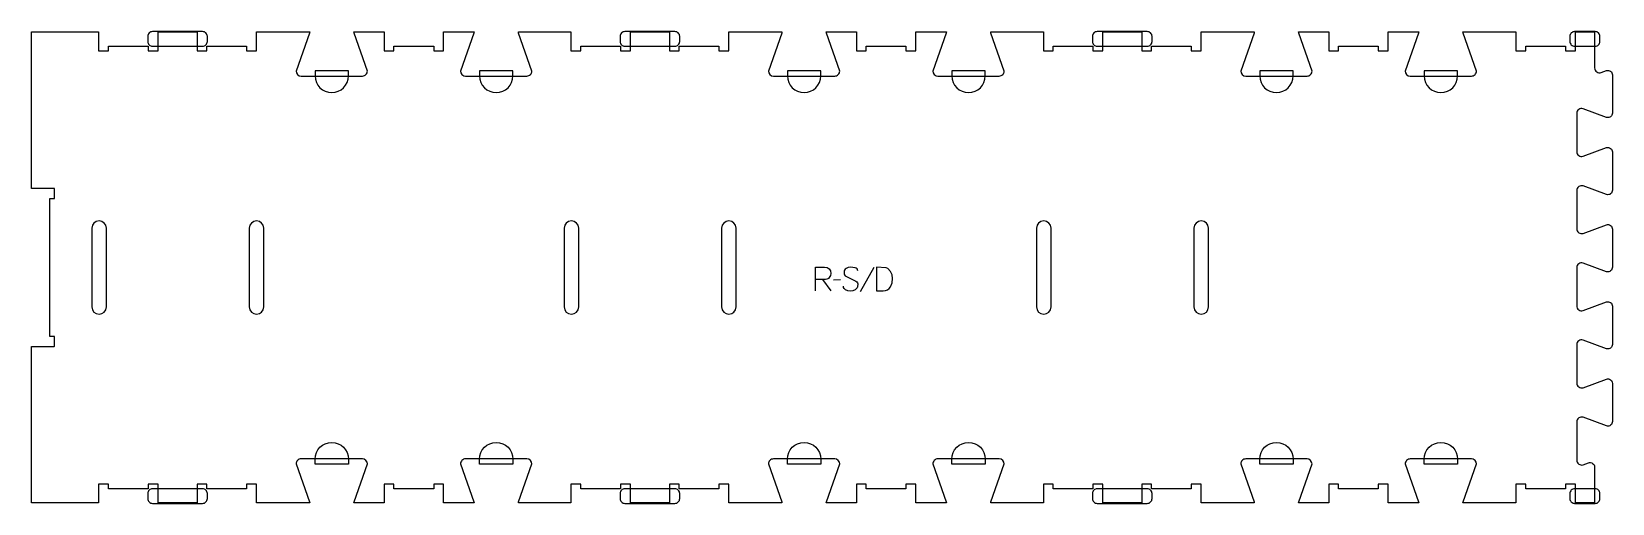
# Model space of a CAD drawing. Header units: millimetres. Extents: x -993 to 1015, y -300 to 299.
import ezdxf

# ---------------------------------------------------------------- set-up
doc = ezdxf.new("R2010")
doc.units = ezdxf.units.MM
for name, color, linetype, true_color in [('1_ANYTOOL_1MMDEEP_LABELS_S', 2, 'Continuous', 0xffff00), ('3_ANYTOOL_CUTTHROUGH_INSID', 4, 'Continuous', 0x00ffff), ('4_ANYTOOL_CUTTHROUGH_OUTSI', 5, 'Continuous', 0x0000ff), ('5_ANYTOOL_HALF_MILL_9MM_IN', 3, 'Continuous', 0x00ff00)]:
    doc.layers.add(name, color=color, linetype=linetype, true_color=true_color)

msp = doc.modelspace()

# ---------------------------------------------------------------- linework, layer by layer
at = {"layer": '1_ANYTOOL_1MMDEEP_LABELS_S'}
for p, q in [((12, -15.6), (22.5, -30)), ((34.5, -16.1), (25.7, -16.2)), ((77, -0.5), (59.8, -31.2))]:
    msp.add_line(p, q, dxfattribs=at)
for points in [[(56.7, -4.6), (56.5, -3.2), (55.9, -2.1), (54.8, -1.2), (53.4, -0.6), (47.3, 0.3), (44.3, -0.1), (41.7, -1.5), (40.6, -2.5), (39.8, -3.7), (39.4, -5.1), (39.2, -6.7), (39.4, -8.3), (39.9, -9.7), (40.8, -10.8), (48.2, -14.6), (54.3, -17.5), (55.4, -18.5), (56.2, -19.7), (56.6, -21.2), (56.3, -24.7), (55.7, -26.2), (54.8, -27.5), (53.5, -28.5), (50.5, -29.9), (47.3, -30.3), (44.1, -30), (41.2, -28.8), (40, -27.9), (39.2, -26.8), (38.7, -25.6), (38.5, -24.1)], [(3, -30), (3, 0), (14.4, 0), (17.8, -0.5), (19.2, -1.1), (20.3, -2), (21.2, -3.1), (21.8, -4.4), (22.3, -7.8), (21.9, -10.6), (20.5, -13), (19.6, -14.1), (18.5, -14.8), (17.2, -15.3), (15.8, -15.5), (14, -15.6), (12, -15.6), (3, -15.6)]]:
    msp.add_lwpolyline(points, dxfattribs=at)
msp.add_lwpolyline([(80.4, 0), (80.4, -30), (89, -29.9), (92, -29.6), (94.6, -28.6), (96.7, -27.1), (98.2, -24.9), (100.2, -19.8), (100.8, -14.3), (100.2, -9.7), (98.4, -5.5), (94.8, -1.7), (92.7, -0.7)], close=True, dxfattribs=at)
at = {"layer": '3_ANYTOOL_CUTTHROUGH_INSID'}
for points in [[(-898, 49.7, 1), (-916.5, 49.7), (-916.5, -50.3, 1), (-898, -50.3)], [(-716.5, -50.3, 1), (-698, -50.3), (-698, 49.7, 1), (-716.5, 49.7)], [(-297.9, 49.7, 1), (-316.4, 49.7), (-316.4, -50.3, 1), (-297.9, -50.3)], [(-116.4, -50.3, 1), (-97.9, -50.3), (-97.9, 49.7, 1), (-116.4, 49.7)], [(302.2, 49.7, 1), (283.7, 49.7), (283.7, -50.3, 1), (302.2, -50.3)], [(483.7, -50.3, 1), (502.2, -50.3), (502.2, 49.7, 1), (483.7, 49.7)]]:
    msp.add_lwpolyline(points, format="xyb", close=True, dxfattribs=at)
at = {"layer": '4_ANYTOOL_CUTTHROUGH_OUTSI'}
msp.add_lwpolyline([(-964, -100.3), (-964, -88.3, 0.414214), (-964.2, -88), (-970, -88), (-970, 87.5), (-964.2, 87.5, 0.414214), (-964, 87.7), (-964, 99.7, 0.414214), (-964.2, 100), (-993, 100), (-993, 299), (-907.8, 299), (-907.8, 275.2, 0.414214), (-907.5, 275), (-895.5, 275, 0.414214), (-895.3, 275.2), (-895.3, 281), (-844.8, 281), (-844.8, 275.2, 0.414214), (-844.5, 275), (-832.5, 275, 0.414214), (-832.3, 275.2), (-832.3, 299), (-782.8, 299), (-782.8, 275.2, 0.414214), (-782.5, 275), (-770.5, 275, 0.414214), (-770.3, 275.2), (-770.3, 281), (-719.8, 281), (-719.8, 275.2, 0.414214), (-719.5, 275), (-707.5, 275, 0.414214), (-707.3, 275.2), (-707.3, 299), (-639.7, 299), (-640, 297.6), (-656.9, 249.2), (-656.5, 246.9), (-655.1, 244.8), (-652.9, 243.4), (-650.6, 243), (-572.6, 243, 0.419618), (-566.4, 249.3), (-583.3, 297.6), (-583.5, 299), (-545.1, 299), (-545.1, 275.2, 0.414214), (-544.9, 275), (-532.9, 275, 0.414214), (-532.6, 275.2), (-532.6, 281), (-482.1, 281), (-482.1, 275.2, 0.414214), (-481.9, 275), (-469.9, 275, 0.414214), (-469.6, 275.2), (-469.6, 299), (-430.8, 299), (-431.1, 297.6), (-448, 249.2), (-447.5, 246.9), (-446.2, 244.8), (-444, 243.4), (-441.7, 243), (-363.7, 243, 0.419618), (-357.5, 249.3), (-374.4, 297.6), (-374.6, 299), (-307.7, 299), (-307.7, 275.2, 0.414214), (-307.4, 275), (-295.4, 275, 0.414214), (-295.2, 275.2), (-295.2, 281), (-244.7, 281), (-244.7, 275.2, 0.414214), (-244.4, 275), (-232.4, 275, 0.414214), (-232.2, 275.2), (-232.2, 299), (-182.7, 299), (-182.7, 275.2, 0.414214), (-182.4, 275), (-170.4, 275, 0.414214), (-170.2, 275.2), (-170.2, 281), (-119.7, 281), (-119.7, 275.2, 0.414214), (-119.4, 275), (-107.4, 275, 0.414214), (-107.2, 275.2), (-107.2, 299), (-39.7, 299), (-39.9, 297.6), (-56.8, 249.2), (-56.4, 246.9), (-55, 244.8), (-52.9, 243.4), (-50.6, 243), (27.4, 243, 0.419618), (33.7, 249.3), (16.8, 297.6), (16.6, 299), (54.9, 299), (54.9, 275.2, 0.414214), (55.2, 275), (67.2, 275, 0.414214), (67.4, 275.2), (67.4, 281), (117.9, 281), (117.9, 275.2, 0.414214), (118.2, 275), (130.2, 275, 0.414214), (130.4, 275.2), (130.4, 299), (169.2, 299), (169, 297.6), (152.1, 249.2), (152.5, 246.9), (153.9, 244.8), (156.1, 243.4), (158.4, 243), (236.4, 243, 0.419618), (242.6, 249.3), (225.7, 297.6), (225.5, 299), (292.4, 299), (292.4, 275.2, 0.414214), (292.6, 275), (304.6, 275, 0.414214), (304.9, 275.2), (304.9, 281), (355.4, 281), (355.4, 275.2, 0.414214), (355.6, 275), (367.6, 275, 0.414214), (367.9, 275.2), (367.9, 299), (417.4, 299), (417.4, 275.2, 0.414214), (417.6, 275), (429.6, 275, 0.414214), (429.9, 275.2), (429.9, 281), (480.4, 281), (480.4, 275.2, 0.414214), (480.6, 275), (492.6, 275, 0.414214), (492.9, 275.2), (492.9, 299), (560.4, 299), (560.2, 297.6), (543.3, 249.2), (543.7, 246.9), (545.1, 244.8), (547.2, 243.4), (549.5, 243), (627.5, 243, 0.419618), (633.8, 249.3), (616.9, 297.6), (616.6, 299), (655, 299), (655, 275.2, 0.414214), (655.3, 275), (667.3, 275, 0.414214), (667.5, 275.2), (667.5, 281), (718, 281), (718, 275.2, 0.414214), (718.3, 275), (730.3, 275, 0.414214), (730.5, 275.2), (730.5, 299), (769.3, 299), (769.1, 297.6), (752.2, 249.2), (752.6, 246.9), (754, 244.8), (756.1, 243.4), (758.4, 243), (836.4, 243, 0.419618), (842.7, 249.3), (825.8, 297.6), (825.5, 299), (892.8, 299), (892.8, 275.2, 0.414214), (893, 275), (905, 275, 0.414214), (905.3, 275.2), (905.3, 281), (955.8, 281), (955.8, 275.2, 0.414214), (956, 275), (968, 275, 0.414214), (968.3, 275.2), (968.3, 299), (992.8, 299), (992.8, 253.3, 0.522088), (1001.2, 247.5), (1008, 250, -0.501976), (1015.4, 244.5), (1015.4, 196, -0.501976), (1008, 190.4), (978.2, 201.4, 0.503222), (970.1, 195.5), (970.1, 147, 0.503225), (978.2, 141), (1008, 152, -0.501976), (1015.4, 146.5), (1015.4, 98, -0.501976), (1008, 92.4), (978.2, 103.4, 0.503222), (970.1, 97.5), (970.1, 49, 0.503225), (978.2, 43), (1008, 54, -0.501976), (1015.4, 48.5), (1015.4, 0, -0.501976), (1008, -5.6), (978.2, 5.4, 0.503222), (970.1, -0.5), (970.1, -49, 0.503225), (978.2, -55), (1008, -44, -0.501976), (1015.4, -49.5), (1015.4, -98, -0.501976), (1008, -103.6), (978.2, -92.6, 0.503222), (970.1, -98.5), (970.1, -147, 0.503225), (978.2, -153), (1008, -142, -0.501976), (1015.4, -147.5), (1015.4, -196, -0.501976), (1008, -201.6), (978.2, -190.6, 0.503222), (970.1, -196.5), (970.1, -245, 0.503225), (978.2, -251), (985, -248.5, -0.522087), (992.8, -253.9), (992.8, -299.5), (968.3, -299.5), (968.3, -275.8, 0.414214), (968, -275.5), (956, -275.5, 0.414214), (955.8, -275.8), (955.8, -281.5), (905.3, -281.5), (905.3, -275.8, 0.414214), (905, -275.5), (893, -275.5, 0.414214), (892.8, -275.8), (892.8, -299.5), (825.5, -299.5), (825.8, -298.1), (842.7, -249.8), (842.3, -247.5), (840.9, -245.4), (838.7, -244), (836.4, -243.5), (758.4, -243.5, 0.419618), (752.2, -249.9), (769.1, -298.2), (769.3, -299.5), (730.5, -299.5), (730.5, -275.8, 0.414214), (730.3, -275.5), (718.3, -275.5, 0.414214), (718, -275.8), (718, -281.5), (667.5, -281.5), (667.5, -275.8, 0.414214), (667.3, -275.5), (655.3, -275.5, 0.414214), (655, -275.8), (655, -299.5), (616.6, -299.5), (616.9, -298.1), (633.8, -249.8), (633.3, -247.5), (632, -245.4), (629.8, -244), (627.5, -243.5), (549.5, -243.5, 0.419618), (543.3, -249.9), (560.2, -298.2), (560.4, -299.5), (492.9, -299.5), (492.9, -275.8, 0.414214), (492.6, -275.5), (480.6, -275.5, 0.414214), (480.4, -275.8), (480.4, -281.5), (429.9, -281.5), (429.9, -275.8, 0.414214), (429.6, -275.5), (417.6, -275.5, 0.414214), (417.4, -275.8), (417.4, -299.5), (367.9, -299.5), (367.9, -275.8, 0.414214), (367.6, -275.5), (355.6, -275.5, 0.414214), (355.4, -275.8), (355.4, -281.5), (304.9, -281.5), (304.9, -275.8, 0.414214), (304.6, -275.5), (292.6, -275.5, 0.414214), (292.4, -275.8), (292.4, -299.5), (225.5, -299.5), (225.7, -298.1), (242.6, -249.8), (242.2, -247.5), (240.8, -245.4), (238.7, -244), (236.4, -243.5), (158.4, -243.5, 0.419618), (152.1, -249.9), (169, -298.2), (169.2, -299.5), (130.4, -299.5), (130.4, -275.8, 0.414214), (130.2, -275.5), (118.2, -275.5, 0.414214), (117.9, -275.8), (117.9, -281.5), (67.4, -281.5), (67.4, -275.8, 0.414214), (67.2, -275.5), (55.2, -275.5, 0.414214), (54.9, -275.8), (54.9, -299.5), (16.6, -299.5), (16.8, -298.1), (33.7, -249.8), (33.3, -247.5), (31.9, -245.4), (29.7, -244), (27.4, -243.5), (-50.6, -243.5, 0.419618), (-56.8, -249.9), (-39.9, -298.2), (-39.7, -299.5), (-107.2, -299.5), (-107.2, -275.8, 0.414214), (-107.4, -275.5), (-119.4, -275.5, 0.414214), (-119.7, -275.8), (-119.7, -281.5), (-170.2, -281.5), (-170.2, -275.8, 0.414214), (-170.4, -275.5), (-182.4, -275.5, 0.414214), (-182.7, -275.8), (-182.7, -299.5), (-232.2, -299.5), (-232.2, -275.8, 0.414214), (-232.4, -275.5), (-244.4, -275.5, 0.414214), (-244.7, -275.8), (-244.7, -281.5), (-295.2, -281.5), (-295.2, -275.8, 0.414214), (-295.4, -275.5), (-307.4, -275.5, 0.414214), (-307.7, -275.8), (-307.7, -299.5), (-374.6, -299.5), (-374.4, -298.1), (-357.5, -249.8), (-357.9, -247.5), (-359.3, -245.4), (-361.4, -244), (-363.7, -243.5), (-441.7, -243.5, 0.419618), (-448, -249.9), (-431.1, -298.2), (-430.8, -299.5), (-469.6, -299.5), (-469.6, -275.8, 0.414214), (-469.9, -275.5), (-481.9, -275.5, 0.414214), (-482.1, -275.8), (-482.1, -281.5), (-532.6, -281.5), (-532.6, -275.8, 0.414214), (-532.9, -275.5), (-544.9, -275.5, 0.414214), (-545.1, -275.8), (-545.1, -299.5), (-583.5, -299.5), (-583.3, -298.1), (-566.4, -249.8), (-566.8, -247.5), (-568.2, -245.4), (-570.3, -244), (-572.6, -243.5), (-650.6, -243.5, 0.419618), (-656.9, -249.9), (-640, -298.2), (-639.7, -299.5), (-707.3, -299.5), (-707.3, -275.8, 0.414214), (-707.5, -275.5), (-719.5, -275.5, 0.414214), (-719.8, -275.8), (-719.8, -281.5), (-770.3, -281.5), (-770.3, -275.8, 0.414214), (-770.5, -275.5), (-782.5, -275.5, 0.414214), (-782.8, -275.8), (-782.8, -299.5), (-832.3, -299.5), (-832.3, -275.8, 0.414214), (-832.5, -275.5), (-844.5, -275.5, 0.414214), (-844.8, -275.8), (-844.8, -281.5), (-895.3, -281.5), (-895.3, -275.8, 0.414214), (-895.5, -275.5), (-907.5, -275.5, 0.414214), (-907.8, -275.8), (-907.8, -299.5), (-993, -299.5), (-993, -100.5), (-964.2, -100.5, 0.414214)], format="xyb", close=True, dxfattribs=at)
at = {"layer": '5_ANYTOOL_HALF_MILL_9MM_IN'}
for points in [[(-839.4, 299.5, 0.414214), (-845.4, 293.5), (-845.4, 287, 0.414214), (-839.4, 281), (-775.7, 281, 0.414214), (-769.7, 287), (-769.7, 293.5, 0.414214), (-775.7, 299.5)], [(-239.3, 299.5, 0.414214), (-245.3, 293.5), (-245.3, 287, 0.414214), (-239.3, 281), (-175.6, 281, 0.414214), (-169.6, 287), (-169.6, 293.5, 0.414214), (-175.6, 299.5)], [(360.8, 299.5, 0.414214), (354.8, 293.5), (354.8, 287, 0.414214), (360.8, 281), (424.5, 281, 0.414214), (430.5, 287), (430.5, 293.5, 0.414214), (424.5, 299.5)], [(967.4, 299.5, 0.414214), (961.4, 293.5), (961.4, 287, 0.414214), (967.4, 281), (993.6, 281, 0.414214), (999.6, 287), (999.6, 293.5, 0.414214), (993.6, 299.5)], [(-632.9, 243.2, 1), (-590.4, 243.2), (-590.4, 249.5), (-632.9, 249.5)], [(-424, 243.2, 1), (-381.5, 243.2), (-381.5, 249.5), (-424, 249.5)], [(-32.8, 243.2, 1), (9.7, 243.2), (9.7, 249.5), (-32.8, 249.5)], [(176.1, 243.2, 1), (218.6, 243.2), (218.6, 249.5), (176.1, 249.5)], [(567.3, 243.2, 1), (609.8, 243.2), (609.8, 249.5), (567.3, 249.5)], [(776.2, 243.2, 1), (818.7, 243.2), (818.7, 249.5), (776.2, 249.5)], [(-632.9, -243.8, -1), (-590.4, -243.8), (-590.4, -250), (-632.9, -250)], [(-424, -243.8, -1), (-381.5, -243.8), (-381.5, -250), (-424, -250)], [(-32.8, -243.8, -1), (9.7, -243.8), (9.7, -250), (-32.8, -250)], [(176.1, -243.8, -1), (218.6, -243.8), (218.6, -250), (176.1, -250)], [(567.3, -243.8, -1), (609.8, -243.8), (609.8, -250), (567.3, -250)], [(776.2, -243.8, -1), (818.7, -243.8), (818.7, -250), (776.2, -250)], [(-839.4, -281.5, 0.414214), (-845.4, -287.5), (-845.4, -294, 0.414214), (-839.4, -300), (-775.7, -300, 0.414214), (-769.7, -294), (-769.7, -287.5, 0.414214), (-775.7, -281.5)], [(-239.3, -281.5, 0.414214), (-245.3, -287.5), (-245.3, -294, 0.414214), (-239.3, -300), (-175.6, -300, 0.414214), (-169.6, -294), (-169.6, -287.5, 0.414214), (-175.6, -281.5)], [(360.8, -281.5, 0.414214), (354.8, -287.5), (354.8, -294, 0.414214), (360.8, -300), (424.5, -300, 0.414214), (430.5, -294), (430.5, -287.5, 0.414214), (424.5, -281.5)], [(967.4, -281.5, 0.414214), (961.4, -287.5), (961.4, -294, 0.414214), (967.4, -300), (993.6, -300, 0.414214), (999.6, -294), (999.6, -287.5, 0.414214), (993.6, -281.5)]]:
    msp.add_lwpolyline(points, format="xyb", close=True, dxfattribs=at)

doc.saveas('drawing.dxf')
